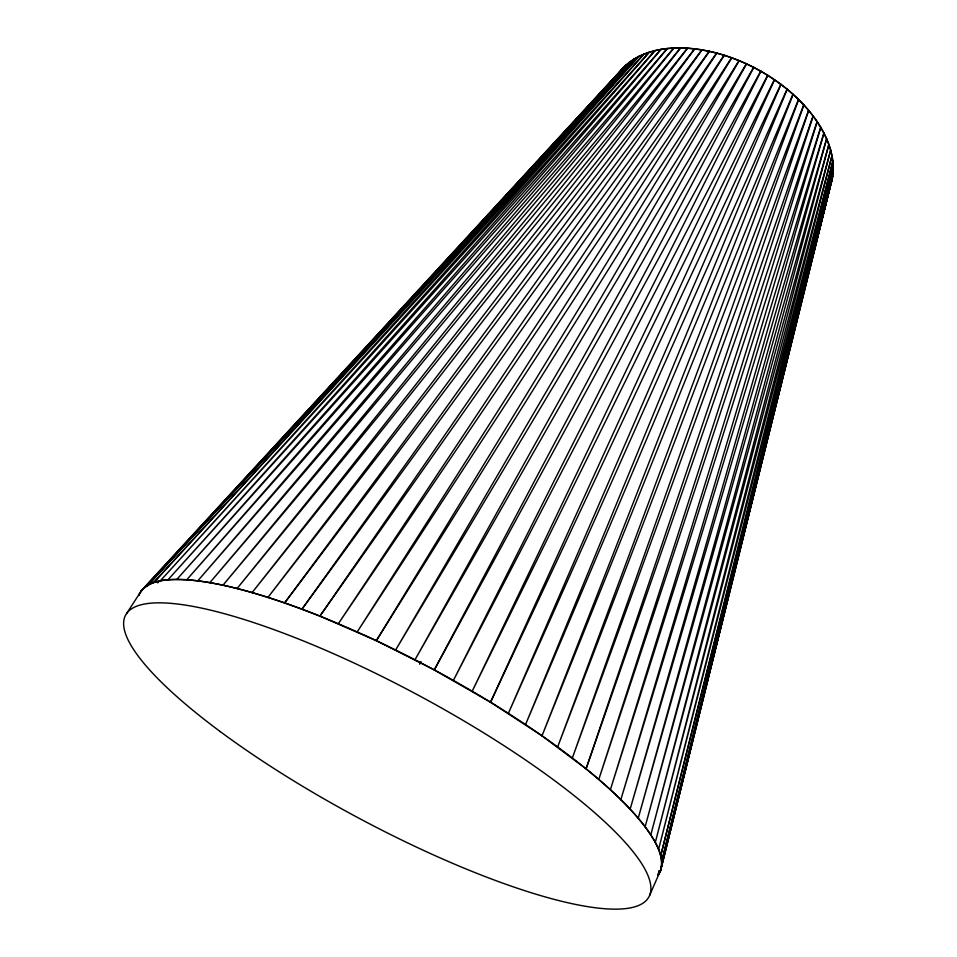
<?xml version="1.0" encoding="UTF-8"?>
<svg xmlns="http://www.w3.org/2000/svg" width="957" height="957" viewBox="0 0 957 957"><rect width="100%" height="100%" fill="white"/><g stroke="black" fill="none" stroke-linecap="round" stroke-linejoin="round"><path stroke-width="1.44" d="M829.958 187.165L660.33 871.301C665.402 855.02 653.954 839.456 645.138 826.788C628.199 804.885 607.408 786.355 586.091 768.842L808.761 110.39L817.122 121.491L598.783 779.417L813.211 115.988L820.735 127.197L610.375 789.704L817.242 121.659L823.917 132.915L620.842 799.621L820.843 127.365L826.633 138.633L630.137 809.132L824.001 133.095L828.894 144.316L638.235 818.199L826.704 138.813L830.7 149.938L645.138 826.788L828.965 144.483L832.028 155.477L650.82 834.863L830.748 150.105L832.889 160.908L655.306 842.387L832.064 155.644L833.296 166.207L658.607 849.349L832.913 161.075L833.224 171.363L660.725 855.737L833.296 166.362L832.698 176.339L661.706 861.527L833.212 171.518L831.729 181.136L660.318 871.301L658.045 875.272L659.122 870.93L658.045 875.272M661.55 866.719L832.674 176.495L830.317 185.718M741.256 542.152L742.345 537.81M744.151 530.561L745.24 526.218M747.046 518.981L748.135 514.627M753.566 492.903L755.013 487.113M757.537 476.981L758.626 472.626M760.432 465.389L761.521 461.047M769.847 427.731L775.995 403.112M776.713 400.217L778.89 391.521M779.608 388.626L789.381 349.52M790.099 346.625L792.276 337.929M792.994 335.034L795.171 326.349M795.889 323.454L798.066 314.757M798.784 311.862L802.767 295.928M803.485 293.033L829.898 187.309M829.264 187.895L831.693 181.28M649.612 895.393L660.186 871.241M138.717 595.362C147.139 577.956 170.406 579.26 186.782 579.727C220.349 582.454 252.863 592.168 284.624 602.898L701.876 49.8L687.7 48.125L267.984 597.359L694.615 48.771L680.726 47.85L252.122 592.55L687.485 48.113L673.967 47.958L237.097 588.483L680.523 47.85L667.424 48.436L223.005 585.17L673.764 47.97L661.143 49.286L209.894 582.61L667.232 48.46L655.138 50.506L197.812 580.803L660.952 49.321L649.432 52.085L186.782 579.727L654.959 50.554L644.061 53.999L176.854 579.38L649.265 52.133L639.025 56.248L168.037 579.739L643.905 54.059L634.359 58.82L160.345 580.791L638.881 56.319L630.077 61.691L153.79 582.49L634.228 58.903L626.189 64.861L146.792 586.569L629.957 61.786L622.696 68.294L140.835 591.306L626.081 64.956L619.634 71.99M419.621 664.218L421.056 661.598M618.174 74.383L619.538 72.098M126.611 613.509L140.966 591.378M619.083 73.115L622.6 68.402M157.726 582.873L159.723 580.66M138.849 595.433A295.031 71.954 28.3 0 1 434.215 669.912L490.534 702.211L780.864 84.228L767.873 75.34L472.184 691.217L774.392 79.598L760.959 71.213L453.391 680.415L767.67 75.208L753.853 67.373L434.299 669.9A295.031 71.954 28.3 0 1 657.914 875.212M813.079 115.821L586.079 768.83L542.009 735.813L490.546 702.223L774.584 79.73L787.073 89.073L508.37 713.36L781.056 84.372L792.97 94.133L525.549 724.581L787.252 89.228L798.545 99.349L542.009 735.813L793.15 94.288L803.772 104.732L557.632 746.962L798.712 99.516L808.629 110.222L572.346 757.992L803.928 104.899L813.079 115.821M760.743 71.093L434.299 669.9L376.364 640.664L731.83 57.755L746.388 63.736L395.66 649.959L739.259 60.626L753.638 67.265L415.015 659.732L746.616 63.844L760.743 71.093M739.031 60.53L376.352 640.664L319.925 616.093L709.46 51.259L724.138 55.147L338.371 623.677L716.901 53.054L731.603 57.671L357.224 631.883L724.365 55.219L739.031 60.53M716.673 52.994L319.925 616.093L301.981 609.154L702.091 49.836L716.673 52.994M709.245 51.211L301.969 609.154L284.636 602.898L694.83 48.795L709.245 51.211M220.254 731.591A297.16 68.222 28.3 0 0 647.434 899.137A297.16 68.222 28.3 0 0 294.11 637.254A297.16 68.222 28.3 0 0 220.254 731.591"/></g></svg>
